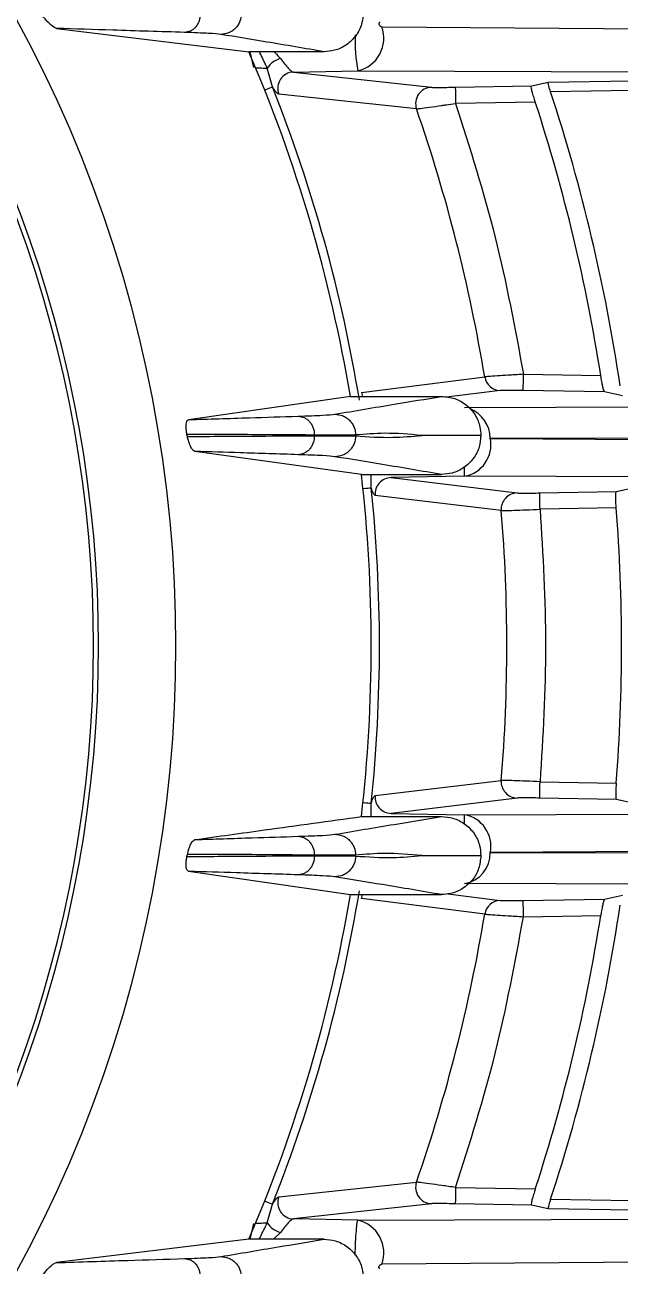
# Model space of a CAD drawing. Extents: x 2 to 136, y 1 to 99.
# Drawn here: x 130.624 to 131.539, y 44.336 to 46.244 of the extents above; entities that cross this region are included whole.
import ezdxf

# ---------------------------------------------------------------- set-up
doc = ezdxf.new("R2010")
doc.units = 0
doc.header["$MEASUREMENT"] = 0
doc.layers.add('OBJECT', color=7, linetype='CONTINUOUS')

msp = doc.modelspace()

# ---------------------------------------------------------------- linework, layer by layer
at = {"layer": 'OBJECT'}
for p, q in [((130.6726, 46.2388), (130.9685, 46.203)), ((131.1729, 46.2413), (131.8246, 46.2364)), ((131.0841, 46.203), (130.9685, 46.203)), ((130.9759, 46.1785), (130.9707, 46.203)), ((131.0047, 46.1489), (130.9966, 46.1776)), ((131.0372, 46.1717), (131.1361, 46.1734)), ((131.0372, 46.1717), (131.2492, 46.1483)), ((131.1361, 46.1734), (131.7866, 46.1716)), ((131.403, 46.1504), (131.4288, 46.1561)), ((131.4288, 46.1561), (131.5562, 46.1583)), ((131.2262, 46.1151), (131.0145, 46.1377)), ((131.2859, 46.1484), (131.403, 46.1504)), ((131.5565, 46.1433), (131.4324, 46.1412)), ((131.409, 46.1255), (131.2863, 46.1234)), ((131.1416, 45.6791), (131.3311, 45.703)), ((131.3908, 45.707), (131.5096, 45.7049)), ((131.3551, 45.6821), (131.2726, 45.6717)), ((131.5156, 45.6798), (131.3904, 45.682)), ((131.5429, 45.6741), (131.5156, 45.6798)), ((131.1246, 45.673), (130.8755, 45.6372)), ((131.1246, 45.673), (131.2649, 45.673)), ((131.3002, 45.6559), (131.9153, 45.6583)), ((131.0694, 45.6136), (131.0694, 45.6124)), ((131.1326, 45.6137), (131.1326, 45.6123)), ((131.3252, 45.6131), (131.3252, 45.6129)), ((131.3397, 45.6086), (131.9549, 45.61)), ((131.9555, 45.6044), (131.3398, 45.6078)), ((131.1416, 45.553), (130.8854, 45.5885)), ((131.1416, 45.553), (131.2649, 45.553)), ((131.1566, 45.5325), (131.1567, 45.553)), ((131.3003, 45.5502), (131.1871, 45.5482)), ((131.1871, 45.5482), (131.3809, 45.5245)), ((131.9158, 45.5478), (131.3003, 45.5502)), ((131.4158, 45.5245), (131.5335, 45.5266)), ((131.5335, 45.5266), (131.5594, 45.5323)), ((131.3566, 45.4974), (131.1628, 45.5208)), ((131.5334, 45.5016), (131.4162, 45.4995)), ((131.1628, 45.0592), (131.3566, 45.0826)), ((131.4162, 45.0804), (131.5334, 45.0784)), ((131.1567, 45.027), (131.1566, 45.0475)), ((131.3809, 45.0555), (131.1871, 45.0318)), ((131.5335, 45.0534), (131.4158, 45.0555)), ((131.5594, 45.0477), (131.5335, 45.0534)), ((131.1416, 45.027), (131.2649, 45.027)), ((131.1871, 45.0318), (131.3003, 45.0298)), ((131.3003, 45.0298), (131.9158, 45.0322)), ((131.9549, 44.97), (131.3397, 44.9714)), ((131.3398, 44.9722), (131.9555, 44.9756)), ((131.0694, 44.9664), (131.0694, 44.9676)), ((131.1326, 44.9663), (131.1326, 44.9677)), ((131.3252, 44.9669), (131.3252, 44.9671)), ((130.8755, 44.9428), (131.1246, 44.907)), ((131.9153, 44.9217), (131.3002, 44.9241)), ((131.1246, 44.907), (131.2649, 44.907)), ((131.3311, 44.877), (131.1416, 44.9009)), ((131.2744, 44.9081), (131.3551, 44.8979)), ((131.3904, 44.898), (131.5156, 44.9002)), ((131.5156, 44.9002), (131.5429, 44.9059)), ((131.3908, 44.873), (131.5096, 44.8751)), ((131.0145, 44.4423), (131.2262, 44.4649)), ((131.2863, 44.4566), (131.409, 44.4545)), ((131.4324, 44.4388), (131.5565, 44.4367)), ((130.9966, 44.4024), (131.0047, 44.4311)), ((131.2492, 44.4317), (131.0372, 44.4083)), ((131.403, 44.4296), (131.2859, 44.4316)), ((131.4288, 44.4239), (131.403, 44.4296)), ((131.5562, 44.4217), (131.4288, 44.4239)), ((130.9707, 44.377), (130.9759, 44.4015)), ((131.1361, 44.4066), (131.0372, 44.4083)), ((131.1361, 44.4066), (131.7866, 44.4084)), ((130.9685, 44.377), (130.6726, 44.3411)), ((131.0841, 44.377), (130.9685, 44.377)), ((131.0169, 44.3875), (131.0063, 44.377)), ((131.8246, 44.3436), (131.1729, 44.3387))]:
    msp.add_line(p, q, dxfattribs=at)
at = {"layer": 'OBJECT', "flags": 128}
for points in [[(130.9789, 46.1784), (130.979, 46.1784), (130.982, 46.1783), (130.9849, 46.1781), (130.9877, 46.178), (130.9902, 46.1779), (130.9926, 46.1778), (130.9948, 46.1777), (130.9966, 46.1776)], [(130.9929, 46.1442), (130.9936, 46.1445), (130.997, 46.1458), (130.9999, 46.147), (131.0022, 46.1479), (131.0038, 46.1485), (131.0047, 46.1489)], [(131.2859, 46.1484), (131.2859, 46.1478), (131.2859, 46.1463), (131.286, 46.144), (131.286, 46.1409), (131.2861, 46.1371), (131.2862, 46.1328), (131.2863, 46.1282), (131.2863, 46.1234)], [(131.3904, 45.682), (131.3904, 45.6825), (131.3904, 45.684), (131.3904, 45.6863), (131.3905, 45.6895), (131.3906, 45.6932), (131.3906, 45.6975), (131.3907, 45.7022), (131.3908, 45.707)], [(131.1416, 45.6791), (131.1427, 45.6749), (131.1434, 45.673)], [(131.3252, 45.6131), (131.3247, 45.6131), (131.3244, 45.613)], [(131.144, 45.5312), (131.1448, 45.5313), (131.1484, 45.5317), (131.1515, 45.532), (131.1539, 45.5323), (131.1557, 45.5324), (131.1566, 45.5325)], [(131.4162, 45.4995), (131.4161, 45.5044), (131.4161, 45.509), (131.416, 45.5133), (131.4159, 45.5171), (131.4159, 45.5202), (131.4158, 45.5225), (131.4158, 45.524), (131.4158, 45.5245)], [(131.4158, 45.0555), (131.4158, 45.056), (131.4158, 45.0575), (131.4159, 45.0598), (131.4159, 45.0629), (131.416, 45.0667), (131.4161, 45.071), (131.4161, 45.0756), (131.4162, 45.0804)], [(131.144, 45.0488), (131.1448, 45.0487), (131.1484, 45.0483), (131.1515, 45.048), (131.1539, 45.0477), (131.1557, 45.0476), (131.1566, 45.0475)], [(131.1416, 44.9009), (131.1427, 44.9051), (131.1434, 44.907)], [(131.3908, 44.873), (131.3907, 44.8778), (131.3906, 44.8825), (131.3906, 44.8868), (131.3905, 44.8905), (131.3904, 44.8937), (131.3904, 44.896), (131.3904, 44.8975), (131.3904, 44.898)], [(131.2863, 44.4566), (131.2863, 44.4518), (131.2862, 44.4472), (131.2861, 44.4429), (131.286, 44.4391), (131.286, 44.436), (131.2859, 44.4337), (131.2859, 44.4322), (131.2859, 44.4316)], [(130.9929, 44.4358), (130.9936, 44.4355), (130.997, 44.4342), (130.9999, 44.433), (131.0022, 44.4321), (131.0038, 44.4315), (131.0047, 44.4311)], [(130.9789, 44.4016), (130.979, 44.4016), (130.982, 44.4017), (130.9849, 44.4019), (130.9877, 44.402), (130.9902, 44.4021), (130.9926, 44.4022), (130.9948, 44.4023), (130.9966, 44.4024)]]:
    msp.add_lwpolyline(points, dxfattribs=at)
at = {"layer": 'OBJECT'}
for centre, radius, start, end in [((128.8466, 45.29), 6.555, 126.37982, 288.09222), ((128.8466, 45.29), 6.5028, 126.71932, 288.09222), ((128.8466, 45.29), 6.4944, 126.7749, 288.09222), ((128.8466, 45.29), 6.3069, 128.05888, 288.09222), ((128.8466, 45.29), 6.655, 198.09222, 30.43444), ((128.8466, 45.29), 6.555, 288.09222, 28.91206), ((128.8466, 45.29), 6.5028, 288.09222, 28.06824), ((128.8466, 45.29), 6.4944, 288.09222, 27.92823), ((128.8466, 45.29), 6.3069, 288.09222, 28.09373), ((128.8466, 45.29), 2.0098, 315.4001, 44.5999), ((128.8466, 45.29), 1.8907, 318.3698, 41.6302), ((128.8466, 45.29), 1.8831, 318.6329, 41.3671), ((131.4122, 46.222), 0.2804, 178.5529, 189.989), ((131.1241, 46.2239), 0.0519, 283.406, 19.6377), ((128.8466, 45.29), 2.31, 9.5438, 23.2808), ((131.0276, 46.1567), 0.0374, 106.7508, 146.0151), ((131.0378, 46.1467), 0.025, 91.5268, 201.1216), ((128.8466, 45.29), 2.3227, 9.3487, 21.7023), ((131.2499, 46.1232), 0.025, 91.5016, 198.9274), ((128.8466, 45.29), 2.7223, 8.4312, 18.2199), ((128.8466, 45.29), 2.5186, 9.4377, 19.1243), ((128.8466, 45.29), 2.6951, 8.8556, 18.0596), ((131.3557, 45.707), 0.0249, 189.2364, 268.6972), ((131.2888, 45.6075), 0.0509, 1.1524, 67.2578), ((131.2912, 45.5988), 0.0495, 280.5999, 10.4822), ((128.8466, 45.29), 2.31, 353.4625, 6.5375), ((131.1877, 45.5232), 0.025, 91.3834, 185.6936), ((128.8466, 45.29), 2.3227, 354.0063, 5.9937), ((131.3815, 45.4995), 0.025, 91.3777, 184.7406), ((128.8466, 45.29), 2.5186, 355.2757, 4.7243), ((128.8466, 45.29), 2.6951, 355.497, 4.503), ((131.3815, 45.0805), 0.025, 175.2587, 268.6235), ((131.1877, 45.0568), 0.025, 174.3071, 268.6159), ((131.2912, 44.9812), 0.0495, 349.5178, 79.4001), ((131.2929, 44.9704), 0.0468, 278.9258, 1.2809), ((128.8466, 45.29), 2.3227, 338.2977, 350.6513), ((128.8466, 45.29), 2.31, 336.7192, 350.4562), ((131.3557, 44.873), 0.0249, 91.3023, 170.7641), ((128.8466, 45.29), 2.5186, 340.8757, 350.5623), ((128.8466, 45.29), 2.6951, 341.9404, 351.1444), ((128.8466, 45.29), 2.7223, 341.7801, 351.5688), ((131.2499, 44.4568), 0.025, 161.0723, 268.4992), ((131.0378, 44.4333), 0.025, 158.8786, 268.4739), ((131.0276, 44.4233), 0.0374, 213.9858, 253.2494), ((131.1241, 44.3561), 0.0519, 340.3625, 76.5938)]:
    msp.add_arc(centre, radius, start, end, dxfattribs=at)
for start_param, end_param in [(0.194908, 0.196859), (6.086326, 6.088277)]:
    msp.add_ellipse((129.2078, 45.29), major_axis=(1.6983, 0), ratio=0.977124, start_param=start_param, end_param=end_param, dxfattribs=at)
for points, knots in [([(130.6726, 46.2388), (130.67, 46.2401), (130.6658, 46.2421), (130.6574, 46.2504), (130.6514, 46.2582), (130.6483, 46.2622)], [0, 0, 0, 0, 0.472798, 0.731903, 1, 1, 1, 1]), ([(130.8938, 46.2607), (130.8934, 46.2572), (130.8929, 46.2518), (130.8898, 46.2453), (130.8867, 46.2408), (130.8828, 46.2372), (130.8772, 46.2337), (130.8726, 46.2331), (130.8695, 46.2327)], [0, 0, 0, 0, 0.239579, 0.368445, 0.500005, 0.631563, 0.760427, 1, 1, 1, 1]), ([(130.957, 46.2616), (130.9566, 46.2575), (130.9559, 46.2514), (130.952, 46.2439), (130.9479, 46.2388), (130.9428, 46.2347), (130.9354, 46.2307), (130.9293, 46.23), (130.9253, 46.2296)], [0, 0, 0, 0, 0.239486, 0.368382, 0.499999, 0.631619, 0.760514, 1, 1, 1, 1]), ([(131.1444, 46.2629), (131.1439, 46.257), (131.1428, 46.2444), (131.1336, 46.2269), (131.119, 46.2127), (131.1016, 46.2044), (131.0895, 46.2034), (131.0841, 46.203)], [0, 0, 0, 0, 0.187681, 0.400357, 0.613502, 0.827951, 1, 1, 1, 1]), ([(131.1702, 46.2479), (131.1698, 46.2479), (131.1693, 46.2478), (131.1688, 46.2474), (131.1686, 46.2469), (131.1684, 46.2463), (131.1685, 46.2456), (131.1686, 46.2449), (131.1691, 46.244), (131.1698, 46.2429), (131.1708, 46.2421), (131.1719, 46.2415), (131.1726, 46.2414), (131.1729, 46.2413)], [0, 0, 0, 0, 0.13574, 0.194591, 0.250843, 0.311563, 0.37511, 0.438068, 0.500883, 0.619799, 0.750938, 0.873701, 1, 1, 1, 1]), ([(130.8695, 46.2327), (130.8326, 46.2338), (130.7668, 46.2359), (130.7014, 46.2379), (130.6726, 46.2388)], [0, 0, 0, 0, 0.55999, 1, 1, 1, 1]), ([(130.9253, 46.2296), (130.9205, 46.2301), (130.9109, 46.2312), (130.8833, 46.2322), (130.8695, 46.2327)], [0, 0, 0, 0, 0.498898, 1, 1, 1, 1]), ([(131.0841, 46.203), (131.0549, 46.208), (131.0029, 46.2168), (130.949, 46.2257), (130.9253, 46.2296)], [0, 0, 0, 0, 0.560011, 1, 1, 1, 1]), ([(130.9966, 46.1776), (130.9962, 46.1786), (130.9955, 46.1801), (130.9944, 46.1827), (130.9928, 46.1862), (130.9898, 46.1925), (130.9868, 46.1984), (130.9848, 46.2024), (130.9844, 46.203)], [0, 0, 0, 0, 0.12034, 0.194799, 0.319353, 0.535996, 0.929099, 1, 1, 1, 1]), ([(131.0068, 46.203), (131.0075, 46.2024), (131.0114, 46.199), (131.0144, 46.1955), (131.0169, 46.1925)], [0, 0, 0, 0, 0.177895, 1, 1, 1, 1]), ([(131.0169, 46.1925), (131.0212, 46.187), (131.0277, 46.1786), (131.0341, 46.1727), (131.0362, 46.172), (131.0372, 46.1717)], [0, 0, 0, 0, 0.49808, 0.757942, 1, 1, 1, 1]), ([(131.4324, 46.1412), (131.4318, 46.1429), (131.4307, 46.1463), (131.4295, 46.1509), (131.4287, 46.1542), (131.4285, 46.1558), (131.4287, 46.156), (131.4288, 46.1561)], [0, 0, 0, 0, 0.227061, 0.454411, 0.673655, 0.882511, 1, 1, 1, 1]), ([(131.0145, 46.1377), (131.0133, 46.1383), (131.0109, 46.1395), (131.0067, 46.1458), (131.0047, 46.1489)], [0, 0, 0, 0, 0.5023, 1, 1, 1, 1]), ([(131.2492, 46.1483), (131.2503, 46.1482), (131.2524, 46.1481), (131.2613, 46.1481), (131.2728, 46.1482), (131.2815, 46.1483), (131.2859, 46.1484)], [0, 0, 0, 0, 0.249807, 0.499703, 0.749172, 1, 1, 1, 1]), ([(131.409, 46.1255), (131.4081, 46.1284), (131.4063, 46.1341), (131.4041, 46.1417), (131.4029, 46.1473), (131.4026, 46.15), (131.4029, 46.1503), (131.403, 46.1504)], [0, 0, 0, 0, 0.227002, 0.45429, 0.673652, 0.882634, 1, 1, 1, 1]), ([(131.2262, 46.1151), (131.2278, 46.1153), (131.2311, 46.1156), (131.2454, 46.1176), (131.2605, 46.1197), (131.2743, 46.1216), (131.2816, 46.1227), (131.2863, 46.1234)], [0, 0, 0, 0, 0.239222, 0.499413, 0.74903, 0.834919, 1, 1, 1, 1]), ([(131.2863, 46.1234), (131.3081, 46.0551), (131.3516, 45.9184), (131.3777, 45.7775), (131.3908, 45.707)], [0, 0, 0, 0, 0.5, 1, 1, 1, 1]), ([(131.3908, 45.707), (131.3865, 45.7067), (131.3782, 45.7062), (131.3644, 45.7054), (131.3494, 45.7045), (131.3359, 45.7035), (131.3327, 45.7031), (131.3311, 45.703)], [0, 0, 0, 0, 0.1505014, 0.284212, 0.5005745, 0.7571542, 1, 1, 1, 1]), ([(131.5156, 45.6798), (131.5153, 45.6801), (131.5147, 45.6808), (131.5134, 45.6853), (131.5119, 45.6917), (131.5106, 45.6987), (131.5099, 45.7032), (131.5096, 45.7049)], [0, 0, 0, 0, 0.215814, 0.431528, 0.649865, 0.870922, 1, 1, 1, 1]), ([(131.3904, 45.682), (131.3861, 45.682), (131.3776, 45.6822), (131.3665, 45.6823), (131.3581, 45.6822), (131.3561, 45.6821), (131.3551, 45.6821)], [0, 0, 0, 0, 0.250056, 0.500017, 0.749736, 1, 1, 1, 1]), ([(131.1009, 45.6457), (131.1311, 45.6508), (131.1851, 45.6599), (131.2405, 45.669), (131.2649, 45.673)], [0, 0, 0, 0, 0.560008, 1, 1, 1, 1]), ([(131.2649, 45.673), (131.2717, 45.6723), (131.2854, 45.671), (131.3036, 45.6605), (131.3172, 45.6451), (131.3242, 45.6283), (131.3249, 45.6174), (131.3252, 45.6131)], [0, 0, 0, 0, 0.217202, 0.434334, 0.650167, 0.86439, 1, 1, 1, 1]), ([(130.8733, 45.6146), (130.8731, 45.6156), (130.8727, 45.6176), (130.8723, 45.6209), (130.8719, 45.6245), (130.8719, 45.629), (130.8727, 45.6356), (130.8743, 45.6365), (130.8755, 45.6372)], [0, 0, 0, 0, 0.0523822, 0.1049407, 0.1663872, 0.2631577, 0.4574225, 1, 1, 1, 1]), ([(130.8755, 45.6372), (130.9067, 45.6382), (130.9624, 45.64), (131.0192, 45.6418), (131.0442, 45.6426)], [0, 0, 0, 0, 0.560034, 1, 1, 1, 1]), ([(131.0442, 45.6426), (131.0582, 45.6431), (131.086, 45.644), (131.0959, 45.6451), (131.1009, 45.6457)], [0, 0, 0, 0, 0.5007266, 1, 1, 1, 1]), ([(131.0442, 45.6426), (131.0474, 45.6421), (131.0522, 45.6415), (131.058, 45.6379), (131.0621, 45.6341), (131.0653, 45.6295), (131.0684, 45.6228), (131.069, 45.6172), (131.0694, 45.6136)], [0, 0, 0, 0, 0.239579, 0.368437, 0.5, 0.631566, 0.760425, 1, 1, 1, 1]), ([(131.1009, 45.6457), (131.1048, 45.6452), (131.111, 45.6446), (131.1184, 45.6406), (131.1235, 45.6365), (131.1276, 45.6313), (131.1315, 45.6239), (131.1322, 45.6177), (131.1326, 45.6137)], [0, 0, 0, 0, 0.239486, 0.36838, 0.499997, 0.631619, 0.760514, 1, 1, 1, 1]), ([(131.0694, 45.6136), (131.0328, 45.6138), (130.9674, 45.6142), (130.9021, 45.6145), (130.8733, 45.6146)], [0, 0, 0, 0, 0.560003, 1, 1, 1, 1]), ([(130.8739, 45.6114), (130.9104, 45.6116), (130.9756, 45.6121), (131.0407, 45.6123), (131.0694, 45.6124)], [0, 0, 0, 0, 0.560005, 1, 1, 1, 1]), ([(130.8854, 45.5885), (130.8844, 45.5889), (130.8826, 45.5896), (130.8795, 45.5943), (130.8769, 45.6003), (130.8749, 45.6069), (130.8742, 45.6101), (130.8739, 45.6114)], [0, 0, 0, 0, 0.307718, 0.5778428, 0.8496888, 0.9387044, 1, 1, 1, 1]), ([(131.0694, 45.6124), (131.069, 45.6088), (131.0684, 45.6032), (131.0653, 45.5965), (131.0621, 45.5919), (131.058, 45.5881), (131.0522, 45.5845), (131.0474, 45.5838), (131.0442, 45.5834)], [0, 0, 0, 0, 0.23958, 0.368438, 0.500003, 0.631562, 0.760422, 1, 1, 1, 1]), ([(131.1326, 45.6137), (131.1268, 45.6136), (131.1153, 45.6136), (131.0847, 45.6136), (131.0694, 45.6136)], [0, 0, 0, 0, 0.499957, 1, 1, 1, 1]), ([(131.0694, 45.6124), (131.0847, 45.6124), (131.1153, 45.6124), (131.1268, 45.6124), (131.1326, 45.6123)], [0, 0, 0, 0, 0.500043, 1, 1, 1, 1]), ([(131.1326, 45.6123), (131.1322, 45.6083), (131.1315, 45.6021), (131.1276, 45.5947), (131.1235, 45.5895), (131.1184, 45.5854), (131.111, 45.5814), (131.1048, 45.5808), (131.1009, 45.5803)], [0, 0, 0, 0, 0.239486, 0.368377, 0.499999, 0.631619, 0.760514, 1, 1, 1, 1]), ([(131.2344, 45.613), (131.2154, 45.6147), (131.1815, 45.6177), (131.1476, 45.6149), (131.1326, 45.6137)], [0, 0, 0, 0, 0.560059, 1, 1, 1, 1]), ([(131.1326, 45.6123), (131.1516, 45.611), (131.1856, 45.6087), (131.2195, 45.6117), (131.2344, 45.613)], [0, 0, 0, 0, 0.559941, 1, 1, 1, 1]), ([(131.3244, 45.613), (131.3243, 45.613), (131.3074, 45.613), (131.28, 45.613), (131.2503, 45.613), (131.2372, 45.613), (131.2345, 45.613), (131.2344, 45.613)], [0, 0, 0, 0, 0.002274, 0.563506, 0.91051, 0.997261, 1, 1, 1, 1]), ([(131.3252, 45.6129), (131.3247, 45.607), (131.3236, 45.5944), (131.3144, 45.5769), (131.2998, 45.5627), (131.2824, 45.5544), (131.2703, 45.5534), (131.2649, 45.553)], [0, 0, 0, 0, 0.187684, 0.400357, 0.613504, 0.827953, 1, 1, 1, 1]), ([(131.3244, 45.613), (131.3245, 45.613), (131.3248, 45.6129), (131.3251, 45.6129), (131.3252, 45.6129)], [0, 0, 0, 0, 0.560052, 1, 1, 1, 1]), ([(131.3398, 45.6078), (131.3398, 45.6078), (131.3397, 45.6079), (131.3396, 45.6079), (131.3395, 45.608), (131.3395, 45.6081), (131.3395, 45.6082), (131.3395, 45.6083), (131.3395, 45.6083), (131.3395, 45.6084), (131.3395, 45.6085), (131.3395, 45.6085), (131.3396, 45.6086), (131.3397, 45.6086), (131.3397, 45.6086)], [0, 0, 0, 0, 0.14846, 0.270216, 0.325866, 0.380992, 0.499258, 0.560332, 0.615032, 0.666467, 0.718978, 0.77612, 0.84064, 1, 1, 1, 1]), ([(131.0442, 45.5834), (131.0144, 45.5844), (130.9611, 45.586), (130.9085, 45.5877), (130.8854, 45.5885)], [0, 0, 0, 0, 0.559976, 1, 1, 1, 1]), ([(131.1009, 45.5803), (131.0959, 45.5809), (131.086, 45.5819), (131.0582, 45.5829), (131.0442, 45.5834)], [0, 0, 0, 0, 0.4992734, 1, 1, 1, 1]), ([(131.2649, 45.553), (131.2348, 45.5581), (131.181, 45.5672), (131.1253, 45.5763), (131.1009, 45.5803)], [0, 0, 0, 0, 0.56001, 1, 1, 1, 1]), ([(131.3003, 45.5502), (131.3002, 45.5506), (131.3002, 45.5514), (131.3001, 45.5567), (131.3001, 45.5612), (131.3001, 45.5643), (131.3001, 45.5644)], [0, 0, 0, 0, 0.354096, 0.682714, 0.985808, 1, 1, 1, 1]), ([(131.1628, 45.5208), (131.1619, 45.5214), (131.16, 45.5226), (131.1577, 45.5292), (131.1566, 45.5325)], [0, 0, 0, 0, 0.500843, 1, 1, 1, 1]), ([(131.3809, 45.5245), (131.3819, 45.5244), (131.3838, 45.5243), (131.3921, 45.5243), (131.4031, 45.5243), (131.4115, 45.5245), (131.4158, 45.5245)], [0, 0, 0, 0, 0.249993, 0.499943, 0.749547, 1, 1, 1, 1]), ([(131.5334, 45.5016), (131.5332, 45.5044), (131.5328, 45.51), (131.5326, 45.5175), (131.5327, 45.5231), (131.533, 45.5261), (131.5334, 45.5265), (131.5335, 45.5266)], [0, 0, 0, 0, 0.216324, 0.432666, 0.648512, 0.864293, 1, 1, 1, 1]), ([(131.3566, 45.4974), (131.3581, 45.4974), (131.3614, 45.4974), (131.3753, 45.4979), (131.3945, 45.4986), (131.409, 45.4992), (131.4162, 45.4995)], [0, 0, 0, 0, 0.235026, 0.499887, 0.74993, 1, 1, 1, 1]), ([(131.4162, 45.0804), (131.409, 45.0808), (131.3945, 45.0814), (131.3758, 45.0821), (131.3617, 45.0825), (131.3583, 45.0826), (131.3566, 45.0826)], [0, 0, 0, 0, 0.249951, 0.499907, 0.745028, 1, 1, 1, 1]), ([(131.5334, 45.0784), (131.5332, 45.0756), (131.5328, 45.07), (131.5326, 45.0625), (131.5327, 45.0569), (131.533, 45.0539), (131.5334, 45.0535), (131.5335, 45.0534)], [0, 0, 0, 0, 0.216324, 0.432667, 0.648514, 0.864292, 1, 1, 1, 1]), ([(131.1566, 45.0475), (131.1577, 45.0508), (131.16, 45.0574), (131.1619, 45.0586), (131.1628, 45.0592)], [0, 0, 0, 0, 0.500466, 1, 1, 1, 1]), ([(131.4158, 45.0555), (131.4115, 45.0555), (131.4031, 45.0557), (131.3921, 45.0557), (131.3839, 45.0557), (131.3819, 45.0556), (131.3809, 45.0555)], [0, 0, 0, 0, 0.250007, 0.499959, 0.74959, 1, 1, 1, 1]), ([(130.8854, 44.9915), (130.9212, 44.9965), (131.0069, 45.0083), (131.092, 45.0201), (131.1416, 45.027)], [0, 0, 0, 0, 0.417435, 1, 1, 1, 1]), ([(131.1009, 44.9997), (131.1311, 45.0048), (131.1851, 45.0139), (131.2405, 45.023), (131.2649, 45.027)], [0, 0, 0, 0, 0.560008, 1, 1, 1, 1]), ([(131.2649, 45.027), (131.2708, 45.0265), (131.2835, 45.0254), (131.3013, 45.0163), (131.3156, 45.0015), (131.3239, 44.9842), (131.3248, 44.9723), (131.3252, 44.9671)], [0, 0, 0, 0, 0.1876001, 0.4047628, 0.6207737, 0.8351753, 1, 1, 1, 1]), ([(131.3001, 45.0156), (131.3001, 45.0157), (131.3001, 45.0188), (131.3001, 45.0233), (131.3002, 45.0286), (131.3002, 45.0294), (131.3003, 45.0298)], [0, 0, 0, 0, 0.010432, 0.314675, 0.644536, 1, 1, 1, 1]), ([(130.8739, 44.9686), (130.8743, 44.9701), (130.8752, 44.9742), (130.8773, 44.9808), (130.8811, 44.9891), (130.8837, 44.9906), (130.8854, 44.9915)], [0, 0, 0, 0, 0.0729686, 0.1943384, 0.4686987, 1, 1, 1, 1]), ([(130.8854, 44.9915), (130.9147, 44.9925), (130.9671, 44.9942), (131.0207, 44.9958), (131.0442, 44.9966)], [0, 0, 0, 0, 0.560038, 1, 1, 1, 1]), ([(131.0442, 44.9966), (131.0582, 44.9971), (131.086, 44.998), (131.0959, 44.9991), (131.1009, 44.9997)], [0, 0, 0, 0, 0.5007266, 1, 1, 1, 1]), ([(131.0442, 44.9966), (131.0474, 44.9961), (131.0522, 44.9955), (131.058, 44.9919), (131.0621, 44.9881), (131.0653, 44.9835), (131.0684, 44.9768), (131.069, 44.9712), (131.0694, 44.9676)], [0, 0, 0, 0, 0.239578, 0.368434, 0.499997, 0.631562, 0.76042, 1, 1, 1, 1]), ([(131.1009, 44.9997), (131.1048, 44.9992), (131.111, 44.9986), (131.1184, 44.9946), (131.1235, 44.9905), (131.1276, 44.9853), (131.1315, 44.9779), (131.1322, 44.9717), (131.1326, 44.9677)], [0, 0, 0, 0, 0.239486, 0.368381, 0.500001, 0.631618, 0.760514, 1, 1, 1, 1]), ([(131.0694, 44.9676), (131.0329, 44.9679), (130.9677, 44.9686), (130.9026, 44.9686), (130.8739, 44.9686)], [0, 0, 0, 0, 0.5600153, 1, 1, 1, 1]), ([(131.2344, 44.967), (131.2154, 44.9687), (131.1815, 44.9717), (131.1476, 44.9689), (131.1326, 44.9677)], [0, 0, 0, 0, 0.560059, 1, 1, 1, 1]), ([(131.3397, 44.9714), (131.3397, 44.9714), (131.3396, 44.9714), (131.3395, 44.9715), (131.3395, 44.9715), (131.3395, 44.9716), (131.3395, 44.9717), (131.3395, 44.9717), (131.3395, 44.9718), (131.3395, 44.9719), (131.3395, 44.972), (131.3396, 44.9721), (131.3397, 44.9721), (131.3398, 44.9722), (131.3398, 44.9722)], [0, 0, 0, 0, 0.156114, 0.220098, 0.277037, 0.329652, 0.38159, 0.436517, 0.497311, 0.615066, 0.669946, 0.725272, 0.848175, 1, 1, 1, 1]), ([(130.8755, 44.9428), (130.8748, 44.9432), (130.8732, 44.9439), (130.872, 44.9481), (130.8719, 44.9537), (130.872, 44.9569), (130.8724, 44.9603), (130.8728, 44.9631), (130.8732, 44.9648), (130.8733, 44.9654)], [0, 0, 0, 0, 0.347786, 0.698122, 0.777968, 0.858339, 0.911739, 0.965437, 1, 1, 1, 1]), ([(130.8733, 44.9654), (130.9099, 44.9658), (130.9752, 44.9664), (131.0406, 44.9664), (131.0694, 44.9664)], [0, 0, 0, 0, 0.560013, 1, 1, 1, 1]), ([(131.0694, 44.9664), (131.069, 44.9628), (131.0684, 44.9572), (131.0653, 44.9505), (131.0621, 44.9459), (131.058, 44.9421), (131.0522, 44.9385), (131.0474, 44.9378), (131.0442, 44.9374)], [0, 0, 0, 0, 0.23958, 0.368438, 0.500003, 0.631566, 0.760422, 1, 1, 1, 1]), ([(131.1326, 44.9677), (131.1268, 44.9676), (131.1153, 44.9676), (131.0847, 44.9676), (131.0694, 44.9676)], [0, 0, 0, 0, 0.499957, 1, 1, 1, 1]), ([(131.0694, 44.9664), (131.0847, 44.9664), (131.1153, 44.9664), (131.1268, 44.9664), (131.1326, 44.9663)], [0, 0, 0, 0, 0.500043, 1, 1, 1, 1]), ([(131.1326, 44.9663), (131.1322, 44.9623), (131.1315, 44.9561), (131.1276, 44.9487), (131.1235, 44.9435), (131.1184, 44.9394), (131.111, 44.9354), (131.1048, 44.9348), (131.1009, 44.9343)], [0, 0, 0, 0, 0.239486, 0.368382, 0.499999, 0.631619, 0.760514, 1, 1, 1, 1]), ([(131.1326, 44.9663), (131.1516, 44.965), (131.1856, 44.9627), (131.2195, 44.9657), (131.2344, 44.967)], [0, 0, 0, 0, 0.559941, 1, 1, 1, 1]), ([(131.2344, 44.967), (131.2345, 44.967), (131.2514, 44.967), (131.2786, 44.967), (131.3085, 44.967), (131.3216, 44.967), (131.3243, 44.967), (131.3244, 44.967)], [0, 0, 0, 0, 0.002739, 0.563972, 0.910976, 0.997726, 1, 1, 1, 1]), ([(131.3252, 44.9669), (131.3245, 44.9602), (131.3232, 44.9468), (131.313, 44.9289), (131.2978, 44.9154), (131.2808, 44.9081), (131.2695, 44.9073), (131.2649, 44.907)], [0, 0, 0, 0, 0.212706, 0.425418, 0.638708, 0.85337, 1, 1, 1, 1]), ([(131.3252, 44.9671), (131.325, 44.9671), (131.3248, 44.9671), (131.3245, 44.967), (131.3244, 44.967)], [0, 0, 0, 0, 0.559971, 1, 1, 1, 1]), ([(131.3244, 44.967), (131.3245, 44.967), (131.3248, 44.9669), (131.3251, 44.9669), (131.3252, 44.9669)], [0, 0, 0, 0, 0.560052, 1, 1, 1, 1]), ([(131.0442, 44.9374), (131.0126, 44.9384), (130.956, 44.9402), (130.9001, 44.942), (130.8755, 44.9428)], [0, 0, 0, 0, 0.55998, 1, 1, 1, 1]), ([(131.1009, 44.9343), (131.0959, 44.9349), (131.086, 44.9359), (131.0582, 44.9369), (131.0442, 44.9374)], [0, 0, 0, 0, 0.4992734, 1, 1, 1, 1]), ([(131.2649, 44.907), (131.2348, 44.9121), (131.181, 44.9212), (131.1253, 44.9303), (131.1009, 44.9343)], [0, 0, 0, 0, 0.56001, 1, 1, 1, 1]), ([(131.3551, 44.8979), (131.3561, 44.8979), (131.3581, 44.8978), (131.3665, 44.8977), (131.3776, 44.8978), (131.3861, 44.8979), (131.3904, 44.898)], [0, 0, 0, 0, 0.249941, 0.499852, 0.749375, 1, 1, 1, 1]), ([(131.5156, 44.9002), (131.5153, 44.8999), (131.5147, 44.8992), (131.5134, 44.8947), (131.5119, 44.8883), (131.5106, 44.8813), (131.5099, 44.8768), (131.5096, 44.8751)], [0, 0, 0, 0, 0.215815, 0.431524, 0.64986, 0.870923, 1, 1, 1, 1]), ([(131.2863, 44.4566), (131.3081, 44.5249), (131.3516, 44.6616), (131.3777, 44.8025), (131.3908, 44.873)], [0, 0, 0, 0, 0.499999, 1, 1, 1, 1]), ([(131.3311, 44.877), (131.3327, 44.8769), (131.3359, 44.8765), (131.3494, 44.8755), (131.3644, 44.8746), (131.3782, 44.8738), (131.3865, 44.8733), (131.3908, 44.873)], [0, 0, 0, 0, 0.242737, 0.499208, 0.715648, 0.849423, 1, 1, 1, 1]), ([(131.2863, 44.4566), (131.2791, 44.4577), (131.2646, 44.4598), (131.2454, 44.4624), (131.2311, 44.4644), (131.2278, 44.4647), (131.2262, 44.4649)], [0, 0, 0, 0, 0.250031, 0.49996, 0.760476, 1, 1, 1, 1]), ([(131.409, 44.4545), (131.4081, 44.4516), (131.4063, 44.4459), (131.4041, 44.4383), (131.4029, 44.4327), (131.4026, 44.43), (131.4029, 44.4297), (131.403, 44.4296)], [0, 0, 0, 0, 0.226997, 0.454286, 0.673654, 0.882632, 1, 1, 1, 1]), ([(131.0047, 44.4311), (131.0068, 44.4343), (131.0109, 44.4406), (131.0133, 44.4417), (131.0145, 44.4423)], [0, 0, 0, 0, 0.500681, 1, 1, 1, 1]), ([(131.4324, 44.4388), (131.4318, 44.4371), (131.4307, 44.4337), (131.4295, 44.4291), (131.4287, 44.4258), (131.4285, 44.4242), (131.4287, 44.424), (131.4288, 44.4239)], [0, 0, 0, 0, 0.227063, 0.454414, 0.673651, 0.882512, 1, 1, 1, 1]), ([(131.2859, 44.4316), (131.2816, 44.4317), (131.2728, 44.4318), (131.2614, 44.4319), (131.2524, 44.4319), (131.2503, 44.4318), (131.2492, 44.4317)], [0, 0, 0, 0, 0.250217, 0.500124, 0.749998, 1, 1, 1, 1]), ([(130.9841, 44.377), (130.9882, 44.3848), (130.9928, 44.3937), (130.9962, 44.4014), (130.9966, 44.4024)], [0, 0, 0, 0, 0.878879, 1, 1, 1, 1]), ([(131.0372, 44.4083), (131.0362, 44.408), (131.0341, 44.4073), (131.0277, 44.4014), (131.0212, 44.393), (131.0169, 44.3875)], [0, 0, 0, 0, 0.2417113, 0.5011668, 1, 1, 1, 1]), ([(131.132, 44.3528), (131.1322, 44.3595), (131.1326, 44.3733), (131.1337, 44.391), (131.135, 44.4038), (131.1357, 44.4056), (131.1361, 44.4066)], [0, 0, 0, 0, 0.237257, 0.489191, 0.744675, 1, 1, 1, 1]), ([(130.9253, 44.3504), (130.9545, 44.3554), (131.0068, 44.3642), (131.0604, 44.3731), (131.0841, 44.377)], [0, 0, 0, 0, 0.560008, 1, 1, 1, 1]), ([(131.0841, 44.377), (131.09, 44.3765), (131.1027, 44.3754), (131.1205, 44.3663), (131.1348, 44.3515), (131.1431, 44.3342), (131.144, 44.3223), (131.1444, 44.3171)], [0, 0, 0, 0, 0.187598, 0.404759, 0.620773, 0.835171, 1, 1, 1, 1]), ([(130.6483, 44.3178), (130.6513, 44.3217), (130.6606, 44.3337), (130.668, 44.3397), (130.6717, 44.3409), (130.6726, 44.3411)], [0, 0, 0, 0, 0.259599, 0.819529, 1, 1, 1, 1]), ([(130.6726, 44.3411), (130.7091, 44.3423), (130.7743, 44.3444), (130.8404, 44.3464), (130.8695, 44.3473)], [0, 0, 0, 0, 0.560018, 1, 1, 1, 1]), ([(130.8695, 44.3473), (130.8833, 44.3478), (130.9109, 44.3488), (130.9205, 44.3499), (130.9253, 44.3504)], [0, 0, 0, 0, 0.501102, 1, 1, 1, 1]), ([(130.8695, 44.3473), (130.8726, 44.3469), (130.8772, 44.3463), (130.8828, 44.3428), (130.8867, 44.3392), (130.8898, 44.3347), (130.8929, 44.3282), (130.8934, 44.3228), (130.8938, 44.3193)], [0, 0, 0, 0, 0.239572, 0.368437, 0.5, 0.63156, 0.760427, 1, 1, 1, 1]), ([(130.9253, 44.3504), (130.9293, 44.35), (130.9354, 44.3493), (130.9428, 44.3453), (130.9479, 44.3412), (130.952, 44.3361), (130.9559, 44.3286), (130.9566, 44.3224), (130.957, 44.3184)], [0, 0, 0, 0, 0.239487, 0.36838, 0.5, 0.631622, 0.760508, 1, 1, 1, 1]), ([(131.1701, 44.332), (131.1697, 44.3321), (131.1692, 44.3322), (131.1688, 44.3327), (131.1685, 44.3332), (131.1684, 44.3337), (131.1684, 44.3344), (131.1686, 44.3352), (131.1691, 44.3361), (131.1698, 44.3371), (131.1708, 44.338), (131.1719, 44.3385), (131.1726, 44.3386), (131.1729, 44.3387)], [0, 0, 0, 0, 0.133104, 0.191566, 0.248259, 0.311432, 0.370763, 0.43233, 0.501556, 0.620735, 0.752086, 0.875604, 1, 1, 1, 1])]:
    msp.add_open_spline(points, degree=3, knots=knots, dxfattribs=at)
msp.add_open_spline([(131.4162, 45.4995), (131.4205, 45.4297), (131.429, 45.29), (131.4205, 45.1503), (131.4162, 45.0804)], degree=3, dxfattribs=at)

doc.saveas('drawing.dxf')
